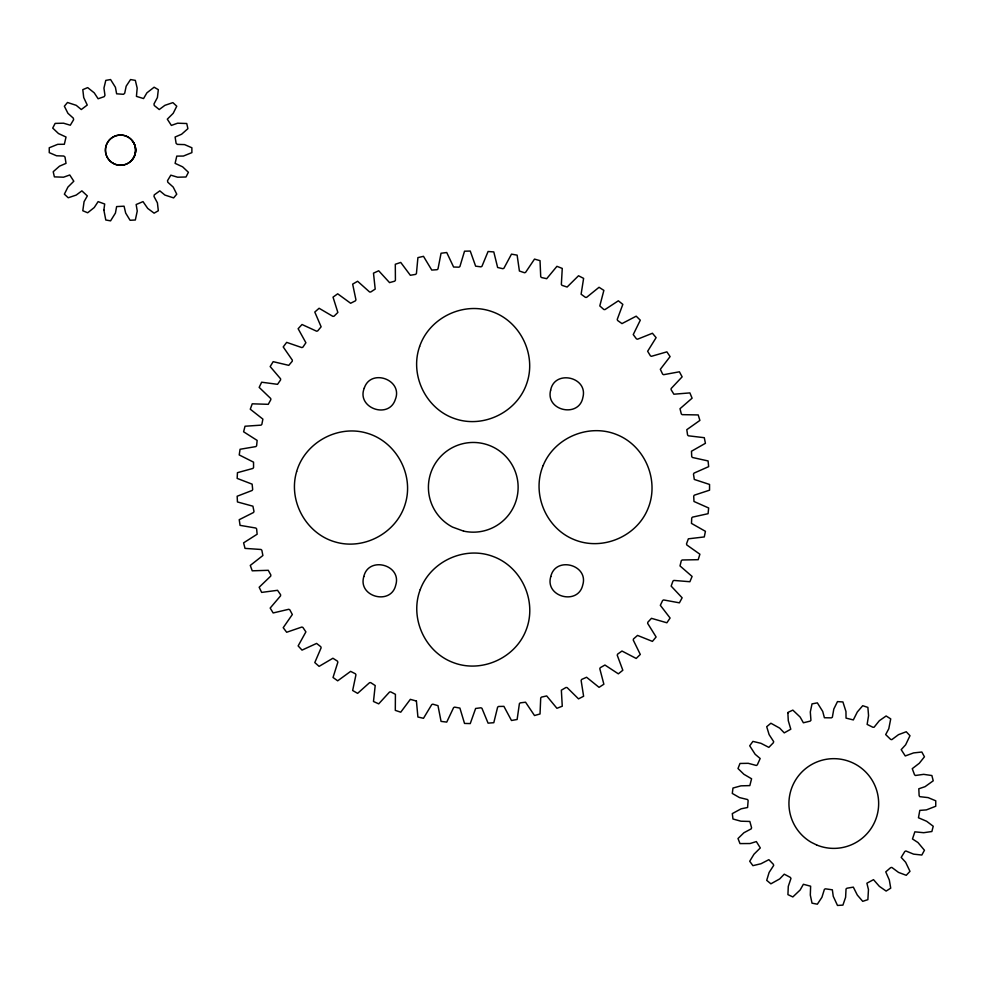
<?xml version="1.0" encoding="UTF-8"?>
<svg xmlns="http://www.w3.org/2000/svg" width="985" height="985" viewBox="0 0 985 985"><rect width="100%" height="100%" fill="white"/><g stroke="black" fill="none" stroke-linecap="round" stroke-linejoin="round"><path stroke-width="1.48" d="M132.175 159.57C136.706 154.386 136.706 145.866 132.175 140.683M103.868 210.039L105.789 220L110.579 220.849L115.43 213.08L116.624 206.579L124.061 206.197L125.686 213.08L130.069 220.271L135.339 220L137.247 211.049L136.152 204.523L143.01 201.629L147.738 208.438L154.116 213.166L158.326 210.741L157.415 202.861L153.992 196.458L154.251 194.895L159.816 190.856L164.914 195.079L173.631 197.899L176.758 194.168L173.2 187.076L167.807 182.237L167.512 180.686L170.811 175.17L177.596 177.201L186.005 177.004L188.406 172.301L182.644 166.847L175.108 163.362L176.771 156.11L183.382 156.061L191.878 152.626L191.878 147.762L184.589 144.61L177.349 144.376L176.118 143.379L175.108 137.026L181.609 134.231L187.913 128.666L186.744 123.519L177.596 123.199L171.365 125.415L167.315 119.16L173.2 113.312L176.758 106.22L172.892 102.625L164.914 105.321L159.238 109.544L154.251 105.494L153.992 103.93L157.415 97.54L158.326 89.66L154.116 87.222L146.888 92.849L143.551 98.562L136.435 96.37L137.174 88.108L135.339 80.388L130.549 79.551L126.178 86.175L124.689 93.267L123.494 94.301L116.624 93.809L115.43 87.308L110.579 79.551L105.789 80.388L103.942 88.108L104.964 95.286L104.201 96.665L98.118 98.759L94.24 92.849L87.665 87.603L82.802 89.66L83.713 97.54L87.246 105.05L81.299 109.532L76.214 105.321L67.497 102.489L64.37 106.22L67.928 113.312L73.321 118.151L73.616 119.714L70.304 125.218L63.532 123.199L55.123 123.396L52.722 128.087L58.484 133.541L66.02 137.026L64.345 144.278L57.733 144.327L49.25 147.762L49.25 152.626L56.539 155.778L63.779 156.024L65.01 157.021L66.02 163.362L59.519 166.169L53.202 171.722L54.384 176.869L63.532 177.201L69.763 174.985L73.813 181.228L67.928 187.076L64.37 194.168L68.236 197.763L76.214 195.079L81.878 190.856L87.333 195.916L84.07 201.666L82.802 210.741L87.665 212.785L94.24 207.54L98.118 201.629L104.693 204.018L103.868 210.039M416.421 701.049L417.911 717.018L423.488 718.299L431.762 704.558L432.834 704.176L437.98 705.654L441.058 721.389L446.734 722.103L453.605 707.612L454.627 707.132L459.896 708.08L464.526 723.433L470.251 723.581L475.632 708.474L480.939 707.784L481.948 708.313L488.08 723.138L493.793 722.707L497.634 707.144L498.558 706.467L503.901 706.356L511.486 720.491L517.125 719.493L519.403 703.622L520.252 702.859L525.559 702.219L534.51 715.529L540.026 713.977L540.716 697.959L541.479 697.109L546.7 695.939L556.931 708.301L562.263 706.208L561.351 690.189L565.969 687.493L567.114 687.592L578.515 698.87L583.612 696.26L581.113 680.413L581.692 679.428L586.58 677.261L599.052 687.345L603.867 684.23L599.803 668.716L600.284 667.682L604.938 665.035L618.346 673.826L622.828 670.256L617.238 655.222L617.607 654.138L621.978 651.036L636.199 658.448L640.299 654.446L633.244 640.053L633.503 638.945L637.541 635.423L652.427 641.383L656.108 636.987L647.65 623.37L647.81 622.237L651.467 618.334L666.87 622.779L670.096 618.038L660.332 605.319L662.634 600.493L663.631 599.939L679.404 602.832L682.137 597.796L671.154 586.112L672.952 581.076L673.888 580.424L689.882 581.729L692.098 576.447L680.007 565.919L681.3 560.724L682.162 559.985L698.205 559.689L699.892 554.223L686.804 544.951L686.508 543.843L688.367 538.82L704.287 536.936L705.42 531.321L691.482 523.404L691.716 518.048L692.43 517.15L708.08 513.69L708.658 507.989L693.994 501.488L693.699 496.144L694.302 495.184L709.545 490.185L709.545 484.448L694.302 479.449L693.477 474.154L693.994 473.132L708.658 466.644L708.08 460.943L692.43 457.483L691.716 456.572L691.482 451.228L705.42 443.312L704.287 437.697L688.367 435.801L687.579 434.976L686.804 429.682L699.892 420.41L698.205 414.931L682.162 414.648L681.3 413.909L680.007 408.713L692.098 398.186L689.882 392.904L673.888 394.209L671.08 389.654L671.154 388.521L682.137 376.836L679.404 371.801L663.631 374.694L662.634 374.14L660.332 369.301L670.096 356.595L666.87 351.854L651.467 356.299L650.42 355.844L647.65 351.263L656.108 337.646L652.427 333.25L637.541 339.209L636.445 338.865L633.244 334.58L640.299 320.187L636.199 316.185L621.978 323.597L617.607 320.494L617.238 319.411L622.828 304.377L618.346 300.807L604.938 309.598L603.793 309.475L599.803 305.916L603.867 290.403L599.052 287.288L586.58 297.372L585.447 297.359L581.113 294.219L583.612 278.373L578.515 275.763L567.114 287.041L562.029 285.354L561.351 284.443L562.263 268.425L556.931 266.332L546.7 278.693L541.479 277.524L540.716 276.674L540.026 260.656L534.51 259.104L525.559 272.414L524.476 272.734L519.403 271.01L517.125 255.14L511.486 254.142L503.901 268.277L502.855 268.708L497.634 267.489L493.793 251.926L488.08 251.495L481.948 266.319L480.939 266.849L475.632 266.159L470.251 251.052L464.526 251.2L459.896 266.553L458.948 267.181L453.605 267.021L446.734 252.529L441.058 253.244L437.98 268.979L437.106 269.705L431.762 270.075L423.488 256.334L417.911 257.614L416.421 273.571L415.608 274.384L410.339 275.283L400.747 262.441L395.305 264.263L395.416 280.294L394.702 281.181L389.543 282.609L378.708 270.776L373.487 273.14L375.199 289.085L370.717 292.003L369.572 291.966L357.617 281.267L352.655 284.136L355.942 299.834L355.413 300.844L350.635 303.257L337.683 293.813L333.029 297.15L337.855 312.442L334.05 316.197L332.918 316.382L319.091 308.268L314.794 312.06L321.122 326.798L317.699 330.911L316.604 331.206L302.026 324.508L298.135 328.719L305.892 342.743L302.9 347.176L301.829 347.582L286.672 342.374L283.212 346.942L292.336 360.128L292.237 361.261L288.777 365.349L273.165 361.667L270.173 366.568L280.565 378.782L280.59 379.914L277.548 384.322L261.653 382.217L259.166 387.388L270.715 398.506L270.85 399.639L268.265 404.318L252.234 403.813L250.276 409.206L262.884 419.117L261.85 424.363L261.025 425.151L245.019 426.234L243.603 431.787L257.134 440.406L256.629 445.725L255.878 446.587L240.069 449.271L239.22 454.935L253.539 462.15L253.564 467.506L252.911 468.441L237.447 472.677L237.163 478.402L252.123 484.152L252.689 489.483L252.123 490.468L237.163 496.231L237.447 501.956L252.911 506.191L253.995 511.437L253.539 512.483L239.22 519.698L240.069 525.362L255.878 528.046L256.629 528.908L257.134 534.227L243.603 542.846L245.019 548.386L261.025 549.482L261.85 550.27L262.884 555.515L250.276 565.427L252.234 570.82L268.265 570.303L270.85 574.994L270.715 576.126L259.166 587.245L261.653 592.404L277.548 590.31L280.59 594.718L280.565 595.851L270.173 608.065L273.165 612.953L288.777 609.284L289.799 609.789L292.336 614.505L283.212 627.691L286.672 632.259L301.829 627.051L302.9 627.445L305.892 631.89L298.135 645.914L302.026 650.112L316.604 643.427L320.802 646.739L321.122 647.834L314.794 662.573L319.091 666.365L332.918 658.251L337.436 661.132L337.855 662.191L333.029 677.483L337.683 680.82L350.635 671.376L355.413 673.789L355.942 674.799L352.655 690.497L357.617 693.366L369.572 682.667L370.717 682.63L375.199 685.548L373.487 701.492L378.708 703.856L389.543 692.024L390.676 691.864L395.416 694.326L395.305 710.37L400.747 712.192L410.339 699.35L416.421 701.049M787.889 713.263L788.283 720.688L790.795 729.208L784.245 732.877L779.701 728.137L770.898 723.236L766.712 726.696L769.113 734.613L773.681 741.619L773.348 742.764L768.842 747.369L760.949 743.306L752.909 741.397L749.708 745.793L755.15 754.276L760.174 758.512L757.33 764.828L756.345 765.48L748.255 763.313L739.994 763.461L737.999 768.522L743.909 774.296L751.58 778.778L749.831 785.599L740.942 785.845L732.975 788.049L732.298 793.442L739.464 797.567L747.59 799.549L748.132 800.608L747.59 807.503L741.151 808.808L732.298 813.61L732.975 819.003L740.942 821.207L749.831 821.453L751.555 827.659L751.284 828.816L743.909 832.756L737.999 838.53L739.994 843.591L750.065 843.529L756.345 841.572L760.309 847.937L754.005 854.192L749.708 861.259L752.909 865.655L760.949 863.759L768.842 859.683L773.348 864.288L773.681 865.433L769.113 872.451L766.712 880.356L770.898 883.816L779.701 878.915L784.245 874.175L790.364 877.413L790.967 878.435L788.283 886.365L787.926 894.626L792.839 896.941L800.14 889.997L803.378 884.284L810.63 886.204L810.31 895.082L812.022 903.171L817.353 904.193L821.921 897.298L824.408 889.307L825.504 888.827L832.35 889.812L833.248 896.313L837.484 905.449L842.914 905.116L845.61 897.298L846.041 888.95L846.977 888.211L853.33 887.14L857.319 895.07L862.712 901.337L867.883 899.65L868.462 889.603L866.899 883.213L873.51 879.654L879.346 886.34L886.131 891.068L890.723 888.162L889.32 880.011L885.761 871.873L890.637 867.662L891.807 867.416L898.517 872.402L906.249 875.308L909.98 871.343L905.634 862.257L901.189 857.406L904.809 851.508L905.868 850.978L913.612 854.143L921.825 855.029L924.447 850.264L917.983 842.544L912.479 838.961L914.856 831.832L923.696 832.707L931.872 831.512L933.226 826.255L926.626 821.268L918.463 817.772L919.805 810.384L926.368 809.904L935.75 806.247L935.75 800.805L928.129 797.616L919.805 796.668L919.14 795.695L918.808 788.776L925.038 786.683L933.226 780.809L931.872 775.54L923.696 774.345L915.397 775.49L914.511 774.715L912.258 768.669L919.3 763.264L924.447 756.788L921.825 752.023L913.612 752.909L905.264 755.951L901.189 749.647L905.634 744.808L909.98 735.709L906.249 731.757L898.517 734.65L891.807 739.649L890.637 739.39L885.675 734.576L888.778 728.777L890.723 718.902L886.131 715.984L879.346 720.712L874.089 727.226L872.907 727.262L867.132 724.406L868.561 715.639L867.883 707.402L862.712 705.716L857.319 711.983L853.33 719.924L846.041 718.114L845.967 711.539L842.914 701.948L837.484 701.603L833.815 709.015L832.35 717.252L831.328 717.856L824.408 717.745L822.709 711.404L817.353 702.871L812.022 703.881L810.31 711.97L810.938 720.318L810.101 721.155L803.378 722.781L800.14 717.055L792.839 710.111L787.926 712.426L787.889 713.263M550.64 390.195C545.197 410.733 579.008 418.342 582.886 397.447C588.328 376.923 554.518 369.313 550.64 390.195M363.822 576.533C357.555 596.824 391.033 605.8 395.748 585.078C402.015 564.787 368.538 555.811 363.822 576.533M550.8 576.533C544.533 596.824 578.01 605.8 582.726 585.078C588.993 564.787 555.515 555.811 550.8 576.533M296.645 471.544C287.903 500.589 305.867 533.525 335.011 541.898C364.056 550.64 396.98 532.676 405.364 503.532C414.106 474.499 396.142 441.563 366.999 433.178C337.954 424.437 305.03 442.4 296.645 471.544M419.61 346.535C409.514 375.137 425.914 408.873 454.639 418.613C483.241 428.697 516.977 412.296 526.704 383.571C536.8 354.969 520.4 321.233 491.675 311.506C463.073 301.41 429.337 317.81 419.61 346.535M364.253 388.176C356.238 407.852 388.816 419.696 395.317 399.479C403.333 379.804 370.754 367.947 364.253 388.176M420.263 589.559C409.378 617.866 424.831 652.045 453.272 662.573C481.579 673.469 515.758 658.005 526.285 629.575C537.17 601.269 521.718 567.077 493.276 556.55C464.969 545.665 430.79 561.118 420.263 589.559M543.154 465.548C531.42 493.522 545.825 528.157 573.947 539.534C601.909 551.268 636.544 536.862 647.921 508.752C659.654 480.779 645.249 446.143 617.139 434.767C589.165 423.033 554.53 437.438 543.154 465.548M463.578 531.112L452.571 527.11A44.854 44.854 0 0 1 445.959 451.733A44.854 44.854 0 0 1 517.063 477.602A44.854 44.854 0 0 1 463.578 531.112M816.627 844.97L811.369 842.372A44.854 44.854 0 0 1 809.695 765.69A44.854 44.854 0 0 1 878.485 799.623A44.854 44.854 0 0 1 816.627 844.97M109.938 160.937A15.107 15.107 0 0 0 135.179 154.029A15.107 15.107 0 0 0 116.575 135.622A15.107 15.107 0 0 0 109.938 160.937M112.98 163.214A15.107 15.107 0 0 0 135.647 150.126A15.107 15.107 0 0 0 112.98 137.038A15.107 15.107 0 0 0 112.98 163.214"/></g></svg>
